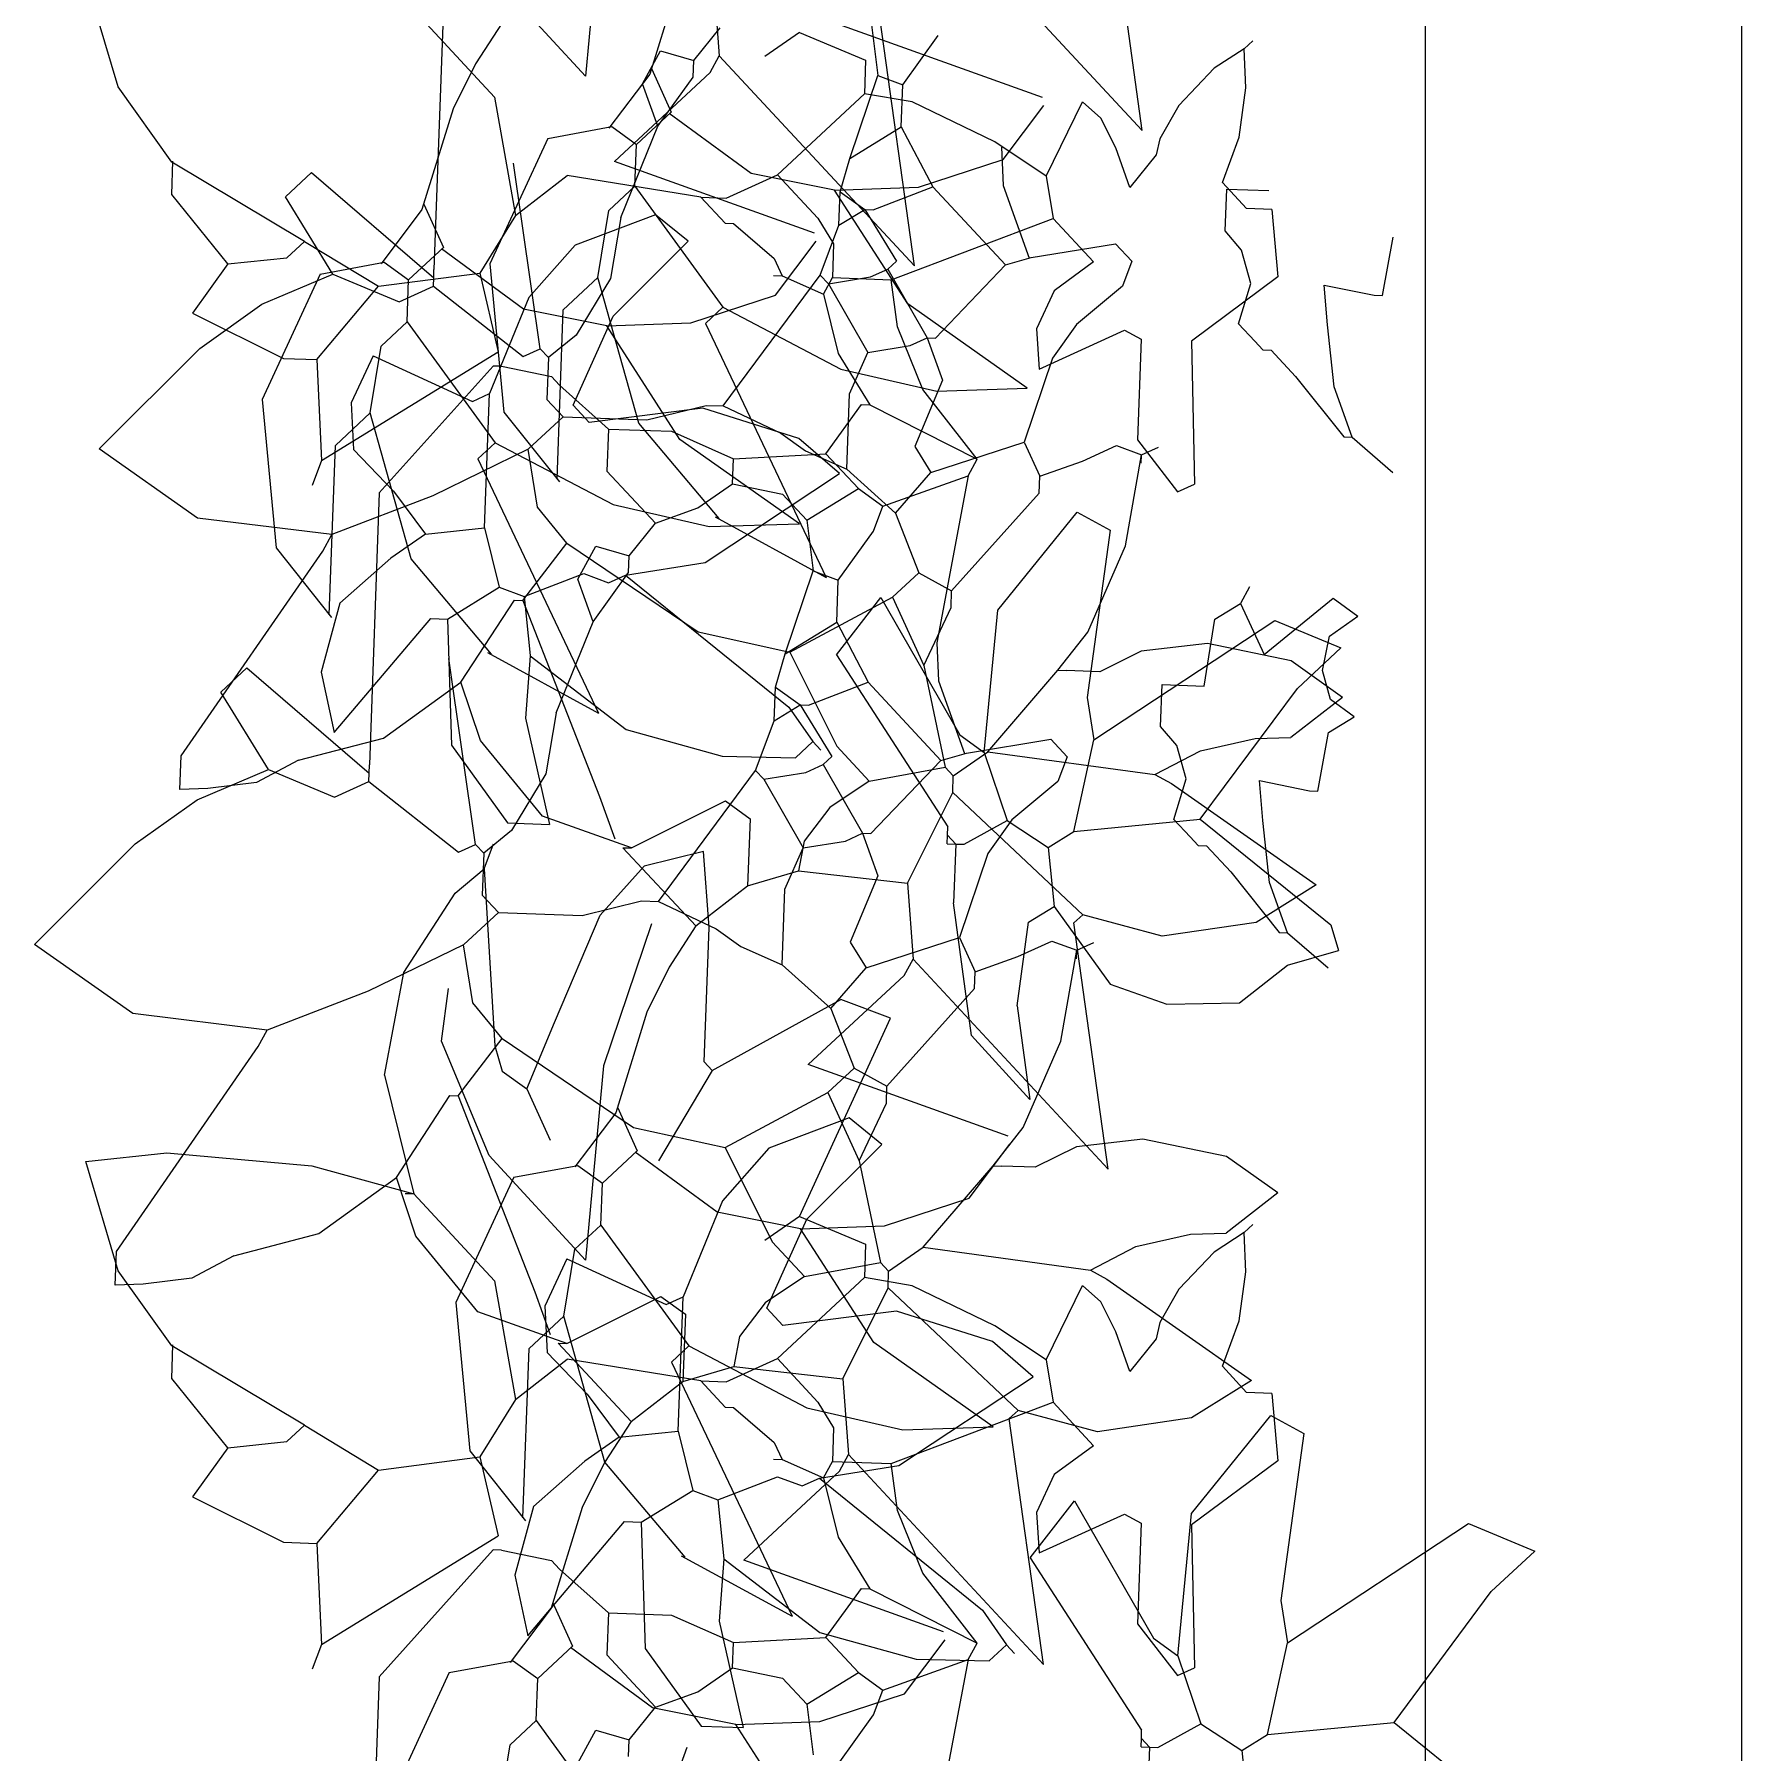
# Model space of a CAD drawing. Header units: millimetres. Extents: x 2667 to 2848, y -1 to 1765.
# Drawn here: x 2814.462 to 2815.001, y 1737.108 to 1737.651 of the extents above; entities that cross this region are included whole.
import ezdxf

# ---------------------------------------------------------------- set-up
doc = ezdxf.new("R2010")
doc.units = ezdxf.units.MM
doc.layers.add('PROIEZIONI', color=145, linetype='Continuous')
doc.layers.add('VERDE_giardino', color=74, linetype='Continuous', lineweight=9)

msp = doc.modelspace()

# ---------------------------------------------------------------- linework, layer by layer
at = {"layer": 'PROIEZIONI'}
for p, q in [((2814.90139, 1754.35715), (2814.90139, 1736.62102)), ((2815.00139, 1754.35715), (2815.00139, 1736.62102)), ((2814.90139, 1744.90356), (2814.90139, 1727.16743)), ((2815.00139, 1744.90356), (2815.00139, 1727.16743))]:
    msp.add_line(p, q, dxfattribs=at)
at = {"layer": 'VERDE_giardino'}
for p, q in [((2814.64189, 1737.69904), (2814.63626, 1737.6377)), ((2814.81208, 1737.62059), (2814.80126, 1737.69832)), ((2814.75043, 1737.68691), (2814.81208, 1737.62059)), ((2814.63626, 1737.6377), (2814.60579, 1737.67066)), ((2814.66635, 1737.67019), (2814.65651, 1737.63838)), ((2814.48862, 1737.63433), (2814.47839, 1737.66882)), ((2814.67671, 1737.66804), (2814.67849, 1737.6441)), ((2814.58196, 1737.65855), (2814.60749, 1737.63108)), ((2814.59151, 1737.66256), (2814.58838, 1737.5767)), ((2814.60987, 1737.65456), (2814.60144, 1737.64159)), ((2814.6704, 1737.64271), (2814.67874, 1737.65302)), ((2814.78052, 1737.63095), (2814.71737, 1737.65361)), ((2814.72654, 1737.65393), (2814.72861, 1737.63794)), ((2814.74014, 1737.57778), (2814.72933, 1737.65551)), ((2814.70377, 1737.65146), (2814.69288, 1737.64389)), ((2814.70377, 1737.65146), (2814.72468, 1737.64274)), ((2814.73646, 1737.63499), (2814.74764, 1737.65051)), ((2814.84423, 1737.64634), (2814.84698, 1737.64889)), ((2814.65421, 1737.63534), (2814.6599, 1737.64574)), ((2814.6599, 1737.64574), (2814.6704, 1737.64271)), ((2814.67021, 1737.63741), (2814.6704, 1737.64271)), ((2814.67565, 1737.63889), (2814.67849, 1737.6441)), ((2814.67849, 1737.6441), (2814.74014, 1737.57778)), ((2814.72468, 1737.64274), (2814.7243, 1737.63214)), ((2814.84423, 1737.64634), (2814.83481, 1737.64024)), ((2814.84479, 1737.63402), (2814.84423, 1737.64634)), ((2814.60144, 1737.64159), (2814.59442, 1737.62738)), ((2814.65651, 1737.63838), (2814.64363, 1737.6213)), ((2814.64543, 1737.6108), (2814.67565, 1737.63889)), ((2814.65705, 1737.64012), (2814.6633, 1737.62639)), ((2814.65903, 1737.62189), (2814.67021, 1737.63741)), ((2814.71969, 1737.61172), (2814.72861, 1737.63794)), ((2814.72861, 1737.63794), (2814.73646, 1737.63499)), ((2814.83481, 1737.64024), (2814.82365, 1737.62846)), ((2814.50563, 1737.61055), (2814.48862, 1737.63433)), ((2814.60749, 1737.63108), (2814.61409, 1737.59369)), ((2814.65903, 1737.62189), (2814.65421, 1737.63534)), ((2814.69682, 1737.6066), (2814.7243, 1737.63214)), ((2814.73944, 1737.62958), (2814.7243, 1737.63214)), ((2814.73598, 1737.62175), (2814.73646, 1737.63499)), ((2814.8427, 1737.6185), (2814.84479, 1737.63402)), ((2814.59442, 1737.62738), (2814.58458, 1737.59556)), ((2814.6633, 1737.62639), (2814.65231, 1737.61617)), ((2814.68856, 1737.60699), (2814.6627, 1737.62596)), ((2814.76553, 1737.61693), (2814.73944, 1737.62958)), ((2814.76818, 1737.6114), (2814.78102, 1737.62843)), ((2814.78173, 1737.60616), (2814.7932, 1737.62963)), ((2814.799, 1737.62448), (2814.7932, 1737.62963)), ((2814.82365, 1737.62846), (2814.81765, 1737.61795)), ((2814.62438, 1737.61804), (2814.64456, 1737.62177)), ((2814.64456, 1737.62177), (2814.65231, 1737.61617)), ((2814.64736, 1737.59313), (2814.65903, 1737.62189)), ((2814.71969, 1737.61172), (2814.73598, 1737.62175)), ((2814.73598, 1737.62175), (2814.74591, 1737.6028)), ((2814.80376, 1737.61505), (2814.799, 1737.62448)), ((2814.62438, 1737.61804), (2814.60605, 1737.57842)), ((2814.65183, 1737.60293), (2814.65231, 1737.61617)), ((2814.78173, 1737.60616), (2814.76553, 1737.61693)), ((2814.76759, 1737.61528), (2814.76816, 1737.60323)), ((2814.80813, 1737.60254), (2814.80376, 1737.61505)), ((2814.81765, 1737.61795), (2814.81647, 1737.61286)), ((2814.83738, 1737.60413), (2814.8427, 1737.6185)), ((2814.50553, 1737.6003), (2814.50591, 1737.6109)), ((2814.54745, 1737.5855), (2814.50563, 1737.61055)), ((2814.62196, 1737.55159), (2814.61349, 1737.61029)), ((2814.70859, 1737.58814), (2814.64543, 1737.6108)), ((2814.71666, 1737.60122), (2814.71969, 1737.61172)), ((2814.74138, 1737.60265), (2814.76818, 1737.6114)), ((2814.81647, 1737.61286), (2814.80813, 1737.60254)), ((2814.54145, 1737.59964), (2814.54969, 1737.6073)), ((2814.54969, 1737.6073), (2814.58829, 1737.57405)), ((2814.61409, 1737.59369), (2814.63047, 1737.60636)), ((2814.67268, 1737.59951), (2814.63047, 1737.60636)), ((2814.68063, 1737.59922), (2814.69682, 1737.6066)), ((2814.71486, 1737.60167), (2814.68856, 1737.60699)), ((2814.69682, 1737.6066), (2814.70959, 1737.59287)), ((2814.78173, 1737.60616), (2814.78389, 1737.59281)), ((2814.84505, 1737.59589), (2814.83738, 1737.60413)), ((2814.52331, 1737.57842), (2814.50553, 1737.6003)), ((2814.55648, 1737.57521), (2814.54145, 1737.59964)), ((2814.64359, 1737.59527), (2814.65183, 1737.60293)), ((2814.65183, 1737.60293), (2814.67963, 1737.56476)), ((2814.67268, 1737.59951), (2814.68034, 1737.59127)), ((2814.67268, 1737.59951), (2814.68063, 1737.59922)), ((2814.71486, 1737.60167), (2814.74138, 1737.60265)), ((2814.738, 1737.56583), (2814.71486, 1737.60167)), ((2814.71627, 1737.59062), (2814.71666, 1737.60122)), ((2814.71666, 1737.60122), (2814.72441, 1737.59562)), ((2814.72706, 1737.59553), (2814.74591, 1737.6028)), ((2814.74591, 1737.6028), (2814.76889, 1737.57808)), ((2814.76816, 1737.60323), (2814.77635, 1737.58026)), ((2814.83827, 1737.58882), (2814.83876, 1737.60208)), ((2814.83876, 1737.60208), (2814.85201, 1737.60159)), ((2814.58458, 1737.59556), (2814.5717, 1737.57848)), ((2814.58512, 1737.5973), (2814.59136, 1737.58358)), ((2814.61409, 1737.59369), (2814.60282, 1737.57553)), ((2814.65837, 1737.59393), (2814.63298, 1737.58433)), ((2814.64017, 1737.57416), (2814.64359, 1737.59527)), ((2814.64736, 1737.59313), (2814.64412, 1737.57384)), ((2814.66868, 1737.58559), (2814.65837, 1737.59393)), ((2814.71627, 1737.59062), (2814.72441, 1737.59562)), ((2814.72441, 1737.59562), (2814.73443, 1737.57934)), ((2814.72441, 1737.59562), (2814.72706, 1737.59553)), ((2814.853, 1737.5956), (2814.84505, 1737.59589)), ((2814.853, 1737.5956), (2814.85487, 1737.5743)), ((2814.68034, 1737.59127), (2814.683, 1737.59118)), ((2814.683, 1737.59118), (2814.69586, 1737.5801)), ((2814.70959, 1737.59287), (2814.71461, 1737.58472)), ((2814.71039, 1737.57491), (2814.71627, 1737.59062)), ((2814.73277, 1737.57344), (2814.78389, 1737.59281)), ((2814.78389, 1737.59281), (2814.79667, 1737.57907)), ((2814.8434, 1737.58281), (2814.83827, 1737.58882)), ((2814.54195, 1737.58039), (2814.54745, 1737.5855)), ((2814.54745, 1737.5855), (2814.57082, 1737.57138)), ((2814.59136, 1737.58358), (2814.58038, 1737.57336)), ((2814.61663, 1737.56417), (2814.59077, 1737.58315)), ((2814.63298, 1737.58433), (2814.61833, 1737.5678)), ((2814.64493, 1737.56196), (2814.66868, 1737.58559)), ((2814.69625, 1737.56859), (2814.70909, 1737.58562)), ((2814.71461, 1737.58472), (2814.71422, 1737.57412)), ((2814.77694, 1737.58045), (2814.80363, 1737.58478)), ((2814.80363, 1737.58478), (2814.80874, 1737.57929)), ((2814.84634, 1737.57227), (2814.8434, 1737.58281)), ((2814.88796, 1737.56844), (2814.89128, 1737.58689)), ((2814.52331, 1737.57842), (2814.51212, 1737.56291)), ((2814.52331, 1737.57842), (2814.54195, 1737.58039)), ((2814.55244, 1737.57523), (2814.57262, 1737.57895)), ((2814.57262, 1737.57895), (2814.58038, 1737.57336)), ((2814.58829, 1737.57405), (2814.58838, 1737.5767)), ((2814.60605, 1737.57842), (2814.61045, 1737.53159)), ((2814.69586, 1737.5801), (2814.69832, 1737.5747)), ((2814.72629, 1737.57433), (2814.73169, 1737.57679)), ((2814.73443, 1737.57934), (2814.73169, 1737.57679)), ((2814.73169, 1737.57679), (2814.74417, 1737.5551)), ((2814.74682, 1737.555), (2814.76889, 1737.57808)), ((2814.76889, 1737.57808), (2814.77694, 1737.58045)), ((2814.79667, 1737.57907), (2814.78424, 1737.56994)), ((2814.80874, 1737.57929), (2814.80579, 1737.57143)), ((2814.53403, 1737.56567), (2814.55648, 1737.57521)), ((2814.55244, 1737.57523), (2814.53411, 1737.5356)), ((2814.55139, 1737.54821), (2814.57082, 1737.57138)), ((2814.55648, 1737.57521), (2814.5774, 1737.56648)), ((2814.57082, 1737.57138), (2814.60282, 1737.57553)), ((2814.5774, 1737.56648), (2814.58819, 1737.5714)), ((2814.5799, 1737.56011), (2814.58038, 1737.57336)), ((2814.58819, 1737.5714), (2814.58829, 1737.57405)), ((2814.58819, 1737.5714), (2814.61657, 1737.54914)), ((2814.60282, 1737.57553), (2814.60864, 1737.55063)), ((2814.62918, 1737.56395), (2814.64017, 1737.57416)), ((2814.64412, 1737.57384), (2814.63326, 1737.55596)), ((2814.6531, 1737.52809), (2814.64017, 1737.57416)), ((2814.67969, 1737.53356), (2814.71039, 1737.57491)), ((2814.69566, 1737.57479), (2814.69832, 1737.5747)), ((2814.69832, 1737.5747), (2814.71137, 1737.56892)), ((2814.71039, 1737.57491), (2814.71295, 1737.57216)), ((2814.71137, 1737.56892), (2814.71422, 1737.57412)), ((2814.71295, 1737.57216), (2814.72629, 1737.57433)), ((2814.71295, 1737.57216), (2814.72542, 1737.55048)), ((2814.71422, 1737.57412), (2814.73277, 1737.57344)), ((2814.73481, 1737.55858), (2814.73277, 1737.57344)), ((2814.80579, 1737.57143), (2814.79126, 1737.55932)), ((2814.85487, 1737.5743), (2814.8276, 1737.55406)), ((2814.84251, 1737.55948), (2814.84634, 1737.57227)), ((2814.8695, 1737.57176), (2814.8853, 1737.56854)), ((2814.87056, 1737.55915), (2814.8695, 1737.57176)), ((2814.61833, 1737.5678), (2814.60588, 1737.53745)), ((2814.66945, 1737.55984), (2814.69625, 1737.56859)), ((2814.71137, 1737.56892), (2814.716, 1737.55017)), ((2814.77573, 1737.53918), (2814.738, 1737.56583)), ((2814.78424, 1737.56994), (2814.7787, 1737.55795)), ((2814.8853, 1737.56854), (2814.88796, 1737.56844)), ((2814.51212, 1737.56291), (2814.5408, 1737.54859)), ((2814.51437, 1737.55176), (2814.53403, 1737.56567)), ((2814.64293, 1737.55886), (2814.61663, 1737.56417)), ((2814.62723, 1737.51043), (2814.62918, 1737.56395)), ((2814.63229, 1737.53384), (2814.64493, 1737.56196)), ((2814.67963, 1737.56476), (2814.67414, 1737.55965)), ((2814.67963, 1737.56476), (2814.71688, 1737.54521)), ((2814.57166, 1737.55245), (2814.5799, 1737.56011)), ((2814.5799, 1737.56011), (2814.6077, 1737.52195)), ((2814.63326, 1737.55596), (2814.62452, 1737.54885)), ((2814.64293, 1737.55886), (2814.66945, 1737.55984)), ((2814.66607, 1737.52302), (2814.64293, 1737.55886)), ((2814.67414, 1737.55965), (2814.71224, 1737.47936)), ((2814.74277, 1737.53879), (2814.73481, 1737.55858)), ((2814.73877, 1737.55264), (2814.74417, 1737.5551)), ((2814.74417, 1737.5551), (2814.74898, 1737.54166)), ((2814.74417, 1737.5551), (2814.74682, 1737.555)), ((2814.7787, 1737.55795), (2814.77951, 1737.5452)), ((2814.77951, 1737.5452), (2814.80649, 1737.55749)), ((2814.79126, 1737.55932), (2814.78375, 1737.54871)), ((2814.80649, 1737.55749), (2814.8117, 1737.55464)), ((2814.84762, 1737.55399), (2814.84251, 1737.55948)), ((2814.8727, 1737.53958), (2814.87056, 1737.55915)), ((2814.48258, 1737.52002), (2814.51437, 1737.55176)), ((2814.55289, 1737.51631), (2814.60864, 1737.55063)), ((2814.56824, 1737.53135), (2814.57166, 1737.55245)), ((2814.61657, 1737.54914), (2814.62196, 1737.55159)), ((2814.62196, 1737.55159), (2814.62452, 1737.54885)), ((2814.716, 1737.55017), (2814.72602, 1737.53388)), ((2814.71964, 1737.53742), (2814.72542, 1737.55048)), ((2814.72542, 1737.55048), (2814.73877, 1737.55264)), ((2814.8117, 1737.55464), (2814.81054, 1737.52284)), ((2814.8276, 1737.55406), (2814.8286, 1737.50892)), ((2814.84762, 1737.55399), (2814.85017, 1737.55124)), ((2814.85017, 1737.55124), (2814.85282, 1737.55114)), ((2814.85282, 1737.55114), (2814.86048, 1737.5429)), ((2814.5408, 1737.54859), (2814.55139, 1737.54821)), ((2814.55139, 1737.54821), (2814.55289, 1737.51631)), ((2814.56917, 1737.54941), (2814.56223, 1737.53451)), ((2814.56917, 1737.54941), (2814.60049, 1737.535)), ((2814.60705, 1737.54618), (2814.57109, 1737.50609)), ((2814.6097, 1737.54608), (2814.60705, 1737.54618)), ((2814.6097, 1737.54608), (2814.62551, 1737.54285)), ((2814.62452, 1737.54885), (2814.62404, 1737.53559)), ((2814.71688, 1737.54521), (2814.74718, 1737.53827)), ((2814.78375, 1737.54871), (2814.77481, 1737.52214)), ((2814.62551, 1737.54285), (2814.62806, 1737.54011)), ((2814.62806, 1737.54011), (2814.64348, 1737.52628)), ((2814.74898, 1737.54166), (2814.74026, 1737.52074)), ((2814.7599, 1737.51672), (2814.74277, 1737.53879)), ((2814.74718, 1737.53827), (2814.77573, 1737.53918)), ((2814.86048, 1737.5429), (2814.87571, 1737.52377)), ((2814.87836, 1737.52367), (2814.8727, 1737.53958)), ((2814.53411, 1737.5356), (2814.53852, 1737.48877)), ((2814.56223, 1737.53451), (2814.56297, 1737.51986)), ((2814.60049, 1737.535), (2814.60588, 1737.53745)), ((2814.60434, 1737.49505), (2814.60588, 1737.53745)), ((2814.62404, 1737.53559), (2814.62914, 1737.5301)), ((2814.63229, 1737.53384), (2814.6374, 1737.52834)), ((2814.65565, 1737.52914), (2814.67439, 1737.53376)), ((2814.67439, 1737.53376), (2814.67969, 1737.53356)), ((2814.67969, 1737.53356), (2814.69795, 1737.52494)), ((2814.71219, 1737.51846), (2814.72337, 1737.53398)), ((2814.71877, 1737.51357), (2814.71964, 1737.53742)), ((2814.72337, 1737.53398), (2814.72602, 1737.53388)), ((2814.72602, 1737.53388), (2814.7599, 1737.51672)), ((2814.55724, 1737.52113), (2814.56824, 1737.53135)), ((2814.58117, 1737.48528), (2814.56824, 1737.53135)), ((2814.61045, 1737.53159), (2814.62798, 1737.50956)), ((2814.61816, 1737.51988), (2814.62914, 1737.5301)), ((2814.62914, 1737.5301), (2814.65565, 1737.52914)), ((2814.67324, 1737.5329), (2814.6374, 1737.52834)), ((2814.67849, 1737.498), (2814.6531, 1737.52809)), ((2814.70356, 1737.52328), (2814.67324, 1737.5329)), ((2814.64348, 1737.52628), (2814.643, 1737.51302)), ((2814.64348, 1737.52628), (2814.66339, 1737.5256)), ((2814.66339, 1737.5256), (2814.68294, 1737.51688)), ((2814.7038, 1737.49636), (2814.66607, 1737.52302)), ((2814.69795, 1737.52494), (2814.70571, 1737.51935)), ((2814.71642, 1737.5122), (2814.70356, 1737.52328)), ((2814.81054, 1737.52284), (2814.82321, 1737.50646)), ((2814.87571, 1737.52377), (2814.87836, 1737.52367)), ((2814.87836, 1737.52367), (2814.89122, 1737.51259)), ((2814.5137, 1737.49817), (2814.48258, 1737.52002)), ((2814.55529, 1737.46762), (2814.55724, 1737.52113)), ((2814.56297, 1737.51986), (2814.57558, 1737.50671)), ((2814.61816, 1737.51988), (2814.588, 1737.50521)), ((2814.6077, 1737.52195), (2814.6022, 1737.51684)), ((2814.6077, 1737.52195), (2814.64494, 1737.5024)), ((2814.62106, 1737.50157), (2814.61816, 1737.51988)), ((2814.68294, 1737.51688), (2814.71219, 1737.51846)), ((2814.70571, 1737.51935), (2814.71877, 1737.51357)), ((2814.71219, 1737.51846), (2814.72241, 1737.50748)), ((2814.74026, 1737.52074), (2814.74527, 1737.5126)), ((2814.74527, 1737.5126), (2814.77481, 1737.52214)), ((2814.77481, 1737.52214), (2814.77972, 1737.51135)), ((2814.79317, 1737.51617), (2814.80396, 1737.52107)), ((2814.80396, 1737.52107), (2814.81181, 1737.51814)), ((2814.80676, 1737.48939), (2814.81181, 1737.51814)), ((2814.81172, 1737.51549), (2814.81181, 1737.51814)), ((2814.81181, 1737.51814), (2814.81721, 1737.52059)), ((2814.55289, 1737.51631), (2814.54995, 1737.50845)), ((2814.6022, 1737.51684), (2814.64031, 1737.43655)), ((2814.643, 1737.51302), (2814.65832, 1737.49654)), ((2814.67401, 1737.48413), (2814.71642, 1737.51219)), ((2814.68265, 1737.50893), (2814.68294, 1737.51688)), ((2814.71877, 1737.51357), (2814.73419, 1737.49973)), ((2814.73419, 1737.49973), (2814.74527, 1737.5126)), ((2814.75705, 1737.51153), (2814.7599, 1737.51672)), ((2814.77972, 1737.51135), (2814.79317, 1737.51617)), ((2814.57558, 1737.50671), (2814.58569, 1737.49308)), ((2814.67176, 1737.50136), (2814.68265, 1737.50893)), ((2814.68265, 1737.50893), (2814.69846, 1737.5057)), ((2814.70612, 1737.49746), (2814.72241, 1737.50748)), ((2814.72241, 1737.50748), (2814.73016, 1737.50189)), ((2814.73016, 1737.50189), (2814.75705, 1737.51153)), ((2814.75705, 1737.51153), (2814.74717, 1737.45881)), ((2814.77953, 1737.50604), (2814.77972, 1737.51135)), ((2814.82321, 1737.50646), (2814.8286, 1737.50892)), ((2814.588, 1737.50521), (2814.55614, 1737.49296)), ((2814.57109, 1737.50609), (2814.56796, 1737.42022)), ((2814.63035, 1737.49025), (2814.62106, 1737.50157)), ((2814.64494, 1737.5024), (2814.67525, 1737.49546)), ((2814.65832, 1737.49654), (2814.67176, 1737.50136)), ((2814.69846, 1737.5057), (2814.70612, 1737.49746)), ((2814.72723, 1737.49403), (2814.73016, 1737.50189)), ((2814.75187, 1737.47521), (2814.77953, 1737.50604)), ((2814.55614, 1737.49296), (2814.5137, 1737.49817)), ((2814.64998, 1737.48623), (2814.65832, 1737.49654)), ((2814.67525, 1737.49546), (2814.7038, 1737.49636)), ((2814.67722, 1737.49851), (2814.71224, 1737.47936)), ((2814.70612, 1737.49746), (2814.70819, 1737.48146)), ((2814.73419, 1737.49973), (2814.74146, 1737.48089)), ((2814.76647, 1737.46905), (2814.79148, 1737.49999)), ((2814.79148, 1737.49999), (2814.80189, 1737.4943)), ((2814.5533, 1737.48775), (2814.55614, 1737.49296)), ((2814.58569, 1737.49308), (2814.5748, 1737.48551)), ((2814.58569, 1737.49308), (2814.60434, 1737.49505)), ((2814.60434, 1737.49505), (2814.60897, 1737.47631)), ((2814.61642, 1737.47218), (2814.63035, 1737.49025)), ((2814.63035, 1737.49025), (2814.67178, 1737.4622)), ((2814.71604, 1737.47852), (2814.72723, 1737.49403)), ((2814.80189, 1737.4943), (2814.79466, 1737.44149)), ((2814.50849, 1737.42305), (2814.5533, 1737.48775)), ((2814.53852, 1737.48877), (2814.55605, 1737.46675)), ((2814.5748, 1737.48551), (2814.55865, 1737.47127)), ((2814.60656, 1737.45518), (2814.58117, 1737.48528)), ((2814.63379, 1737.47886), (2814.63948, 1737.48927)), ((2814.63948, 1737.48927), (2814.64998, 1737.48623)), ((2814.64979, 1737.48093), (2814.64998, 1737.48623)), ((2814.79484, 1737.46217), (2814.80676, 1737.48939)), ((2814.61682, 1737.47336), (2814.63566, 1737.48064)), ((2814.63566, 1737.48064), (2814.64351, 1737.4777)), ((2814.63861, 1737.46542), (2814.64979, 1737.48093)), ((2814.64351, 1737.4777), (2814.64891, 1737.48015)), ((2814.64891, 1737.48016), (2814.67401, 1737.48413)), ((2814.64891, 1737.48015), (2814.70047, 1737.43847)), ((2814.69927, 1737.45524), (2814.70819, 1737.48146)), ((2814.70819, 1737.48146), (2814.71604, 1737.47852)), ((2814.73322, 1737.47323), (2814.74146, 1737.48089)), ((2814.74146, 1737.48089), (2814.75187, 1737.47521)), ((2814.59268, 1737.46628), (2814.60897, 1737.47631)), ((2814.60897, 1737.47631), (2814.61682, 1737.47336)), ((2814.63861, 1737.46542), (2814.63379, 1737.47886)), ((2814.71556, 1737.46527), (2814.71604, 1737.47852)), ((2814.75168, 1737.46991), (2814.75187, 1737.47521)), ((2814.846, 1737.47644), (2814.84315, 1737.47123)), ((2814.55865, 1737.47127), (2814.55275, 1737.44955)), ((2814.5969, 1737.44636), (2814.61377, 1737.47228)), ((2814.61377, 1737.47228), (2814.61642, 1737.47218)), ((2814.61642, 1737.47218), (2814.6407, 1737.41026)), ((2814.61682, 1737.47336), (2814.61879, 1737.45472)), ((2814.70075, 1737.45584), (2814.73322, 1737.47323)), ((2814.71554, 1737.45498), (2814.72946, 1737.47306)), ((2814.72946, 1737.47306), (2814.75443, 1737.42968)), ((2814.73322, 1737.47323), (2814.74305, 1737.45164)), ((2814.74305, 1737.45164), (2814.75168, 1737.46991)), ((2814.76218, 1737.4241), (2814.76647, 1737.46905)), ((2814.83501, 1737.46622), (2814.84315, 1737.47123)), ((2814.84315, 1737.47123), (2814.85053, 1737.45504)), ((2814.85053, 1737.45504), (2814.87241, 1737.47282)), ((2814.87241, 1737.47282), (2814.88016, 1737.46723)), ((2814.55688, 1737.43044), (2814.58737, 1737.46647)), ((2814.58737, 1737.46647), (2814.59268, 1737.46628)), ((2814.59268, 1737.46628), (2814.59388, 1737.42643)), ((2814.62694, 1737.43665), (2814.63861, 1737.46542)), ((2814.69927, 1737.45524), (2814.71556, 1737.46527)), ((2814.71556, 1737.46527), (2814.72549, 1737.44633)), ((2814.79683, 1737.42814), (2814.85393, 1737.46586)), ((2814.83159, 1737.44512), (2814.83501, 1737.46622)), ((2814.85393, 1737.46586), (2814.87484, 1737.45714)), ((2814.87126, 1737.46084), (2814.88016, 1737.46723)), ((2814.67178, 1737.4622), (2814.70075, 1737.45584)), ((2814.74717, 1737.45881), (2814.74774, 1737.44675)), ((2814.78545, 1737.4501), (2814.79484, 1737.46217)), ((2814.8327, 1737.45853), (2814.81172, 1737.45612)), ((2814.8591, 1737.45303), (2814.8327, 1737.45853)), ((2814.86897, 1737.45004), (2814.87126, 1737.46084)), ((2814.60154, 1737.39512), (2814.59307, 1737.45381)), ((2814.60529, 1737.45569), (2814.64031, 1737.43655)), ((2814.61879, 1737.45471), (2814.61733, 1737.43501)), ((2814.61879, 1737.45471), (2814.64911, 1737.43142)), ((2814.69624, 1737.44474), (2814.69927, 1737.45524)), ((2814.70075, 1737.45584), (2814.71558, 1737.42611)), ((2814.71554, 1737.45498), (2814.75071, 1737.40063)), ((2814.81172, 1737.45612), (2814.7987, 1737.44962)), ((2814.87537, 1737.44152), (2814.8591, 1737.45303)), ((2814.86111, 1737.44438), (2814.87484, 1737.45714)), ((2814.52103, 1737.44317), (2814.52927, 1737.45083)), ((2814.52927, 1737.45083), (2814.56787, 1737.41757)), ((2814.55275, 1737.44955), (2814.55688, 1737.43044)), ((2814.74305, 1737.45164), (2814.74984, 1737.41955)), ((2814.74774, 1737.44675), (2814.75593, 1737.42379)), ((2814.76329, 1737.42437), (2814.78545, 1737.4501)), ((2814.78545, 1737.4501), (2814.78811, 1737.45)), ((2814.7987, 1737.44962), (2814.78811, 1737.45)), ((2814.87148, 1737.44088), (2814.86897, 1737.45004)), ((2814.53606, 1737.41873), (2814.52103, 1737.44317)), ((2814.57238, 1737.42868), (2814.5969, 1737.44636)), ((2814.60306, 1737.42789), (2814.5969, 1737.44636)), ((2814.69585, 1737.43414), (2814.69624, 1737.44474)), ((2814.69624, 1737.44474), (2814.70399, 1737.43915)), ((2814.70664, 1737.43905), (2814.72549, 1737.44633)), ((2814.72549, 1737.44633), (2814.74847, 1737.42161)), ((2814.79466, 1737.44149), (2814.79683, 1737.42814)), ((2814.81785, 1737.43235), (2814.81834, 1737.4456)), ((2814.81834, 1737.4456), (2814.83159, 1737.44512)), ((2814.83041, 1737.40303), (2814.86111, 1737.44438)), ((2814.87537, 1737.44152), (2814.85899, 1737.42885)), ((2814.62694, 1737.43665), (2814.6237, 1737.41737)), ((2814.69585, 1737.43414), (2814.70399, 1737.43915)), ((2814.70047, 1737.43847), (2814.70803, 1737.42758)), ((2814.70399, 1737.43915), (2814.71401, 1737.42286)), ((2814.70399, 1737.43915), (2814.70664, 1737.43905)), ((2814.879, 1737.43543), (2814.87148, 1737.44088)), ((2814.61733, 1737.43501), (2814.62481, 1737.40142)), ((2814.64911, 1737.43142), (2814.67944, 1737.423)), ((2814.68997, 1737.41844), (2814.69585, 1737.43414)), ((2814.82298, 1737.42633), (2814.81785, 1737.43235)), ((2814.86754, 1737.41197), (2814.87086, 1737.43042)), ((2814.87086, 1737.43042), (2814.879, 1737.43543)), ((2814.54558, 1737.42169), (2814.57238, 1737.42868)), ((2814.59388, 1737.42643), (2814.61156, 1737.4019)), ((2814.62261, 1737.40402), (2814.60306, 1737.42789)), ((2814.70254, 1737.42247), (2814.70803, 1737.42758)), ((2814.70803, 1737.42758), (2814.71059, 1737.42484)), ((2814.71558, 1737.42611), (2814.7258, 1737.41512)), ((2814.75443, 1737.42968), (2814.76218, 1737.4241)), ((2814.75652, 1737.42397), (2814.78321, 1737.4283)), ((2814.78321, 1737.4283), (2814.78832, 1737.42281)), ((2814.79046, 1737.39919), (2814.79683, 1737.42814)), ((2814.82593, 1737.4158), (2814.82298, 1737.42633)), ((2814.83052, 1737.42461), (2814.84776, 1737.42851)), ((2814.84776, 1737.42851), (2814.85899, 1737.42885)), ((2814.5081, 1737.41244), (2814.50849, 1737.42305)), ((2814.54558, 1737.42169), (2814.53236, 1737.41462)), ((2814.56787, 1737.41757), (2814.56796, 1737.42022)), ((2814.67944, 1737.423), (2814.70254, 1737.42247)), ((2814.70587, 1737.41786), (2814.71127, 1737.42031)), ((2814.71401, 1737.42286), (2814.71127, 1737.42031)), ((2814.71127, 1737.42031), (2814.72375, 1737.39862)), ((2814.7258, 1737.41512), (2814.74984, 1737.41955)), ((2814.7264, 1737.39853), (2814.74847, 1737.42161)), ((2814.74847, 1737.42161), (2814.75652, 1737.42397)), ((2814.74984, 1737.41955), (2814.75239, 1737.41681)), ((2814.75239, 1737.41681), (2814.76329, 1737.42437)), ((2814.76218, 1737.4241), (2814.76936, 1737.40261)), ((2814.76329, 1737.42437), (2814.81609, 1737.41714)), ((2814.78832, 1737.42281), (2814.78538, 1737.41496)), ((2814.81609, 1737.41714), (2814.83052, 1737.42461)), ((2814.51361, 1737.40919), (2814.53606, 1737.41873)), ((2814.53236, 1737.41462), (2814.51697, 1737.41274)), ((2814.53606, 1737.41873), (2814.55698, 1737.41001)), ((2814.55698, 1737.41001), (2814.56777, 1737.41493)), ((2814.56777, 1737.41493), (2814.56787, 1737.41757)), ((2814.56777, 1737.41493), (2814.59615, 1737.39266)), ((2814.6237, 1737.41737), (2814.61284, 1737.39948)), ((2814.65927, 1737.37709), (2814.68997, 1737.41844)), ((2814.68997, 1737.41844), (2814.69253, 1737.41568)), ((2814.69253, 1737.41568), (2814.70587, 1737.41786)), ((2814.69253, 1737.41568), (2814.705, 1737.394)), ((2814.7258, 1737.41512), (2814.71336, 1737.40681)), ((2814.7522, 1737.4115), (2814.75239, 1737.41681)), ((2814.78538, 1737.41496), (2814.77084, 1737.40284)), ((2814.81609, 1737.41714), (2814.8213, 1737.4143)), ((2814.8213, 1737.4143), (2814.86699, 1737.38232)), ((2814.82209, 1737.403), (2814.82593, 1737.4158)), ((2814.84908, 1737.41529), (2814.86488, 1737.41206)), ((2814.85014, 1737.40268), (2814.84908, 1737.41529)), ((2814.49396, 1737.39529), (2814.51361, 1737.40919)), ((2814.51697, 1737.41274), (2814.5081, 1737.41244)), ((2814.6407, 1737.41026), (2814.64552, 1737.39682)), ((2814.65072, 1737.39398), (2814.68045, 1737.40882)), ((2814.68045, 1737.40882), (2814.68821, 1737.40322)), ((2814.73789, 1737.38284), (2814.7522, 1737.4115)), ((2814.7522, 1737.4115), (2814.79326, 1737.37286)), ((2814.86488, 1737.41206), (2814.86754, 1737.41197)), ((2814.65072, 1737.39398), (2814.62261, 1737.40402)), ((2814.68821, 1737.40322), (2814.68744, 1737.38202)), ((2814.71336, 1737.40681), (2814.70531, 1737.39613)), ((2814.61284, 1737.39948), (2814.6041, 1737.39237)), ((2814.61156, 1737.4019), (2814.62481, 1737.40142)), ((2814.71835, 1737.39617), (2814.72375, 1737.39862)), ((2814.72375, 1737.39862), (2814.72856, 1737.38518)), ((2814.72375, 1737.39862), (2814.7264, 1737.39853)), ((2814.75051, 1737.39533), (2814.75061, 1737.39798)), ((2814.75061, 1737.39798), (2814.75071, 1737.40063)), ((2814.75061, 1737.39798), (2814.75317, 1737.39523)), ((2814.75582, 1737.39514), (2814.76936, 1737.40261)), ((2814.77084, 1737.40284), (2814.76333, 1737.39224)), ((2814.76936, 1737.40261), (2814.78232, 1737.39417)), ((2814.78232, 1737.39417), (2814.79046, 1737.39919)), ((2814.79046, 1737.39919), (2814.83041, 1737.40303)), ((2814.8272, 1737.39751), (2814.82209, 1737.403)), ((2814.83041, 1737.40303), (2814.87166, 1737.36968)), ((2814.85228, 1737.3831), (2814.85014, 1737.40268)), ((2814.46216, 1737.36354), (2814.49396, 1737.39529)), ((2814.59615, 1737.39266), (2814.60154, 1737.39512)), ((2814.60154, 1737.39512), (2814.6041, 1737.39237)), ((2814.6041, 1737.39237), (2814.60362, 1737.37912)), ((2814.60427, 1737.38739), (2814.60721, 1737.39524)), ((2814.64807, 1737.39407), (2814.67105, 1737.36935)), ((2814.64807, 1737.39407), (2814.65072, 1737.39398)), ((2814.67347, 1737.39283), (2814.65472, 1737.38821)), ((2814.67525, 1737.36888), (2814.67347, 1737.39283)), ((2814.69922, 1737.38094), (2814.705, 1737.394)), ((2814.70531, 1737.39613), (2814.70353, 1737.38674)), ((2814.705, 1737.394), (2814.71835, 1737.39617)), ((2814.75051, 1737.39533), (2814.75317, 1737.39523)), ((2814.75317, 1737.39523), (2814.75249, 1737.37669)), ((2814.75317, 1737.39523), (2814.75582, 1737.39514)), ((2814.76333, 1737.39224), (2814.75439, 1737.36566)), ((2814.78232, 1737.39417), (2814.7843, 1737.37553)), ((2814.8272, 1737.39751), (2814.82976, 1737.39476)), ((2814.82976, 1737.39476), (2814.8324, 1737.39466)), ((2814.8324, 1737.39466), (2814.84006, 1737.38642)), ((2814.5951, 1737.37968), (2814.60427, 1737.38739)), ((2814.60427, 1737.38739), (2814.60755, 1737.33154)), ((2814.6409, 1737.37279), (2814.65472, 1737.38821)), ((2814.67105, 1737.36935), (2814.68744, 1737.38202)), ((2814.68744, 1737.38202), (2814.70353, 1737.38674)), ((2814.70353, 1737.38674), (2814.73789, 1737.38284)), ((2814.72856, 1737.38518), (2814.71984, 1737.36427)), ((2814.73789, 1737.38284), (2814.73967, 1737.35889)), ((2814.84006, 1737.38642), (2814.85529, 1737.3673)), ((2814.86699, 1737.38232), (2814.84802, 1737.37048)), ((2814.85794, 1737.3672), (2814.85228, 1737.3831)), ((2814.57887, 1737.35468), (2814.5951, 1737.37968)), ((2814.60362, 1737.37912), (2814.60872, 1737.37363)), ((2814.63523, 1737.37266), (2814.65397, 1737.37728)), ((2814.65397, 1737.37728), (2814.65927, 1737.37709)), ((2814.65927, 1737.37709), (2814.67753, 1737.36846)), ((2814.69835, 1737.35709), (2814.69922, 1737.38094)), ((2814.75815, 1737.33475), (2814.75249, 1737.37669)), ((2814.59774, 1737.36341), (2814.60872, 1737.37363)), ((2814.60872, 1737.37363), (2814.63523, 1737.37266)), ((2814.62639, 1737.33882), (2814.6409, 1737.37279)), ((2814.77253, 1737.34411), (2814.77615, 1737.37051)), ((2814.77615, 1737.37051), (2814.7843, 1737.37553)), ((2814.7843, 1737.37553), (2814.80198, 1737.351)), ((2814.7905, 1737.3703), (2814.79326, 1737.37286)), ((2814.81841, 1737.36611), (2814.79326, 1737.37286)), ((2814.84802, 1737.37048), (2814.81841, 1737.36611)), ((2814.6571, 1737.36999), (2814.64189, 1737.3252)), ((2814.67105, 1737.36935), (2814.66262, 1737.35639)), ((2814.6737, 1737.32648), (2814.67525, 1737.36888)), ((2814.67753, 1737.36846), (2814.68529, 1737.36288)), ((2814.72485, 1737.35613), (2814.75439, 1737.36566)), ((2814.75439, 1737.36566), (2814.7593, 1737.35487)), ((2814.80132, 1737.29258), (2814.7905, 1737.3703)), ((2814.85529, 1737.3673), (2814.85794, 1737.3672)), ((2814.85794, 1737.3672), (2814.8708, 1737.35612)), ((2814.87166, 1737.36968), (2814.87402, 1737.36164)), ((2814.49328, 1737.34169), (2814.46216, 1737.36354)), ((2814.59774, 1737.36341), (2814.56758, 1737.34873)), ((2814.60064, 1737.34509), (2814.59774, 1737.36341)), ((2814.68529, 1737.36288), (2814.69835, 1737.35709)), ((2814.71984, 1737.36427), (2814.72485, 1737.35613)), ((2814.7593, 1737.35487), (2814.77275, 1737.35969)), ((2814.77275, 1737.35969), (2814.78354, 1737.3646)), ((2814.78354, 1737.3646), (2814.79139, 1737.36166)), ((2814.78634, 1737.33292), (2814.79139, 1737.36166)), ((2814.7913, 1737.35902), (2814.79139, 1737.36166)), ((2814.79139, 1737.36166), (2814.79679, 1737.36412)), ((2814.85792, 1737.35692), (2814.87402, 1737.36164)), ((2814.5727, 1737.3222), (2814.57887, 1737.35468)), ((2814.66262, 1737.35639), (2814.6556, 1737.34217)), ((2814.69835, 1737.35709), (2814.71377, 1737.34326)), ((2814.71377, 1737.34326), (2814.72485, 1737.35613)), ((2814.73683, 1737.35368), (2814.73967, 1737.35889)), ((2814.73967, 1737.35889), (2814.80132, 1737.29258)), ((2814.75911, 1737.34957), (2814.7593, 1737.35487)), ((2814.84278, 1737.34507), (2814.85792, 1737.35692)), ((2814.59071, 1737.333), (2814.59301, 1737.34965)), ((2814.70661, 1737.32559), (2814.73683, 1737.35368)), ((2814.73145, 1737.31873), (2814.75911, 1737.34957)), ((2814.80198, 1737.351), (2814.81979, 1737.34469)), ((2814.56758, 1737.34873), (2814.53572, 1737.33648)), ((2814.60993, 1737.33378), (2814.60064, 1737.34509)), ((2814.67625, 1737.32374), (2814.71688, 1737.34614)), ((2814.73259, 1737.34026), (2814.71688, 1737.34614)), ((2814.77253, 1737.34411), (2814.77656, 1737.31458)), ((2814.81979, 1737.34469), (2814.84278, 1737.34507)), ((2814.53572, 1737.33648), (2814.49328, 1737.34169)), ((2814.61766, 1737.31791), (2814.62639, 1737.33882)), ((2814.6556, 1737.34217), (2814.64576, 1737.31036)), ((2814.70377, 1737.27762), (2814.73259, 1737.34026)), ((2814.71377, 1737.34326), (2814.72105, 1737.32442)), ((2814.53288, 1737.33128), (2814.53572, 1737.33648)), ((2814.60579, 1737.29682), (2814.59071, 1737.333)), ((2814.596, 1737.31571), (2814.60993, 1737.33378)), ((2814.60993, 1737.33378), (2814.65136, 1737.30573)), ((2814.77656, 1737.31458), (2814.75815, 1737.33475)), ((2814.77442, 1737.3057), (2814.78634, 1737.33292)), ((2814.48807, 1737.26657), (2814.53288, 1737.33128)), ((2814.60755, 1737.33154), (2814.60991, 1737.32349)), ((2814.5727, 1737.3222), (2814.58196, 1737.28471)), ((2814.60991, 1737.32349), (2814.61766, 1737.31791)), ((2814.64189, 1737.3252), (2814.63626, 1737.26386)), ((2814.67625, 1737.32374), (2814.65929, 1737.29516)), ((2814.67625, 1737.32374), (2814.6737, 1737.32648)), ((2814.76977, 1737.30293), (2814.70661, 1737.32559)), ((2814.71281, 1737.31676), (2814.72105, 1737.32442)), ((2814.72105, 1737.32442), (2814.73145, 1737.31873)), ((2814.61766, 1737.31791), (2814.62503, 1737.30172)), ((2814.68033, 1737.29937), (2814.71281, 1737.31676)), ((2814.71281, 1737.31676), (2814.72263, 1737.29517)), ((2814.73126, 1737.31344), (2814.73145, 1737.31873)), ((2814.57649, 1737.28988), (2814.59335, 1737.3158)), ((2814.59335, 1737.3158), (2814.596, 1737.31571)), ((2814.596, 1737.31571), (2814.62028, 1737.25379)), ((2814.6463, 1737.3121), (2814.65254, 1737.29838)), ((2814.72263, 1737.29517), (2814.73126, 1737.31344)), ((2814.64576, 1737.31036), (2814.63288, 1737.29328)), ((2814.65136, 1737.30573), (2814.68033, 1737.29937)), ((2814.71955, 1737.30872), (2814.69416, 1737.29913)), ((2814.72985, 1737.30038), (2814.71955, 1737.30872)), ((2814.76503, 1737.29362), (2814.77442, 1737.3057)), ((2814.70611, 1737.27676), (2814.72985, 1737.30038)), ((2814.75743, 1737.28338), (2814.77027, 1737.30041)), ((2814.81228, 1737.30205), (2814.7913, 1737.29965)), ((2814.83868, 1737.29656), (2814.81228, 1737.30205)), ((2814.47839, 1737.29498), (2814.50402, 1737.2977)), ((2814.48862, 1737.26048), (2814.47839, 1737.29498)), ((2814.50402, 1737.2977), (2814.54983, 1737.29359)), ((2814.63626, 1737.26386), (2814.60579, 1737.29682)), ((2814.65254, 1737.29838), (2814.64156, 1737.28816)), ((2814.67781, 1737.27897), (2814.65194, 1737.29795)), ((2814.69416, 1737.29913), (2814.67951, 1737.2826)), ((2814.68033, 1737.29937), (2814.69517, 1737.26963)), ((2814.72263, 1737.29517), (2814.72942, 1737.26308)), ((2814.7913, 1737.29965), (2814.77829, 1737.29314)), ((2814.85495, 1737.28504), (2814.83868, 1737.29656)), ((2814.54983, 1737.29359), (2814.58196, 1737.28471)), ((2814.55196, 1737.2722), (2814.57649, 1737.28988)), ((2814.58264, 1737.27141), (2814.57649, 1737.28988)), ((2814.61362, 1737.29003), (2814.59529, 1737.2504)), ((2814.61362, 1737.29003), (2814.6338, 1737.29375)), ((2814.6338, 1737.29375), (2814.64156, 1737.28816)), ((2814.74287, 1737.2679), (2814.76503, 1737.29362)), ((2814.76503, 1737.29362), (2814.76769, 1737.29353)), ((2814.77829, 1737.29314), (2814.76769, 1737.29353)), ((2814.58196, 1737.28471), (2814.5793, 1737.2848)), ((2814.58196, 1737.28471), (2814.60749, 1737.25724)), ((2814.64108, 1737.27491), (2814.64156, 1737.28816)), ((2814.85495, 1737.28504), (2814.83857, 1737.27237)), ((2814.67951, 1737.2826), (2814.66706, 1737.25225)), ((2814.70411, 1737.27366), (2814.67781, 1737.27897)), ((2814.73062, 1737.27464), (2814.75743, 1737.28338)), ((2814.63284, 1737.26725), (2814.64108, 1737.27491)), ((2814.64108, 1737.27491), (2814.66888, 1737.23674)), ((2814.70377, 1737.27762), (2814.69288, 1737.27005)), ((2814.69347, 1737.24863), (2814.70611, 1737.27676)), ((2814.70377, 1737.27762), (2814.72468, 1737.26889)), ((2814.70411, 1737.27366), (2814.73062, 1737.27464)), ((2814.72725, 1737.23781), (2814.70411, 1737.27366)), ((2814.84423, 1737.2725), (2814.84698, 1737.27505)), ((2814.52516, 1737.26522), (2814.55196, 1737.2722)), ((2814.60219, 1737.24755), (2814.58264, 1737.27141)), ((2814.69517, 1737.26963), (2814.70538, 1737.25865)), ((2814.72468, 1737.26889), (2814.7243, 1737.25829)), ((2814.73197, 1737.26033), (2814.74287, 1737.2679)), ((2814.74287, 1737.2679), (2814.79568, 1737.26066)), ((2814.79568, 1737.26066), (2814.8101, 1737.26813)), ((2814.8101, 1737.26813), (2814.82734, 1737.27204)), ((2814.82734, 1737.27204), (2814.83857, 1737.27237)), ((2814.84423, 1737.2725), (2814.83481, 1737.26639)), ((2814.84479, 1737.26018), (2814.84423, 1737.2725)), ((2814.48768, 1737.25597), (2814.48807, 1737.26657)), ((2814.52516, 1737.26522), (2814.51194, 1737.25815)), ((2814.63035, 1737.2642), (2814.6234, 1737.24931)), ((2814.62942, 1737.24614), (2814.63284, 1737.26725)), ((2814.63035, 1737.2642), (2814.66167, 1737.24979)), ((2814.70538, 1737.25865), (2814.72942, 1737.26308)), ((2814.72942, 1737.26308), (2814.73197, 1737.26033)), ((2814.83481, 1737.26639), (2814.82365, 1737.25461)), ((2814.50563, 1737.23671), (2814.48862, 1737.26048)), ((2814.51194, 1737.25815), (2814.49655, 1737.25627)), ((2814.60749, 1737.25724), (2814.61409, 1737.21985)), ((2814.70538, 1737.25865), (2814.69294, 1737.25033)), ((2814.69682, 1737.23275), (2814.7243, 1737.25829)), ((2814.73944, 1737.25573), (2814.7243, 1737.25829)), ((2814.73178, 1737.25503), (2814.73197, 1737.26033)), ((2814.79568, 1737.26066), (2814.80088, 1737.25782)), ((2814.80088, 1737.25782), (2814.84657, 1737.22584)), ((2814.8427, 1737.24466), (2814.84479, 1737.26018)), ((2814.49655, 1737.25627), (2814.48768, 1737.25597)), ((2814.62028, 1737.25379), (2814.6251, 1737.24034)), ((2814.63031, 1737.2375), (2814.66003, 1737.25234)), ((2814.66003, 1737.25234), (2814.66779, 1737.24675)), ((2814.66167, 1737.24979), (2814.66706, 1737.25225)), ((2814.66552, 1737.20985), (2814.66706, 1737.25225)), ((2814.71747, 1737.22636), (2814.73178, 1737.25503)), ((2814.73178, 1737.25503), (2814.77284, 1737.21639)), ((2814.76553, 1737.24308), (2814.73944, 1737.25573)), ((2814.78173, 1737.23232), (2814.7932, 1737.25578)), ((2814.799, 1737.25064), (2814.7932, 1737.25578)), ((2814.82365, 1737.25461), (2814.81765, 1737.24411)), ((2814.59529, 1737.2504), (2814.5997, 1737.20357)), ((2814.63031, 1737.2375), (2814.60219, 1737.24755)), ((2814.61842, 1737.23593), (2814.62942, 1737.24614)), ((2814.6234, 1737.24931), (2814.62415, 1737.23465)), ((2814.64235, 1737.20007), (2814.62942, 1737.24614)), ((2814.66779, 1737.24675), (2814.66702, 1737.22554)), ((2814.69294, 1737.25033), (2814.68489, 1737.23966)), ((2814.69347, 1737.24863), (2814.69857, 1737.24314)), ((2814.73441, 1737.2477), (2814.69857, 1737.24314)), ((2814.76474, 1737.23808), (2814.73441, 1737.2477)), ((2814.80376, 1737.2412), (2814.799, 1737.25064)), ((2814.78173, 1737.23232), (2814.76553, 1737.24308)), ((2814.80813, 1737.2287), (2814.80376, 1737.2412)), ((2814.81765, 1737.24411), (2814.81647, 1737.23901)), ((2814.83738, 1737.23029), (2814.8427, 1737.24466)), ((2814.50553, 1737.22646), (2814.50591, 1737.23706)), ((2814.54745, 1737.21166), (2814.50563, 1737.23671)), ((2814.61647, 1737.18241), (2814.61842, 1737.23593)), ((2814.62765, 1737.2376), (2814.65063, 1737.21288)), ((2814.62765, 1737.2376), (2814.63031, 1737.2375)), ((2814.66888, 1737.23674), (2814.66338, 1737.23163)), ((2814.66888, 1737.23674), (2814.70612, 1737.21719)), ((2814.68489, 1737.23966), (2814.68311, 1737.23027)), ((2814.76498, 1737.21116), (2814.72725, 1737.23781)), ((2814.7776, 1737.22699), (2814.76474, 1737.23808)), ((2814.81647, 1737.23901), (2814.80813, 1737.2287)), ((2814.61409, 1737.21985), (2814.63047, 1737.23252)), ((2814.62415, 1737.23465), (2814.63676, 1737.22151)), ((2814.67268, 1737.22567), (2814.63047, 1737.23252)), ((2814.66338, 1737.23163), (2814.70148, 1737.15134)), ((2814.66702, 1737.22554), (2814.68311, 1737.23027)), ((2814.68063, 1737.22538), (2814.69682, 1737.23275)), ((2814.68311, 1737.23027), (2814.71747, 1737.22636)), ((2814.69682, 1737.23275), (2814.70959, 1737.21902)), ((2814.78173, 1737.23232), (2814.78389, 1737.21897)), ((2814.84505, 1737.22205), (2814.83738, 1737.23029)), ((2814.52331, 1737.20458), (2814.50553, 1737.22646)), ((2814.65063, 1737.21288), (2814.66702, 1737.22554)), ((2814.67268, 1737.22567), (2814.68034, 1737.21743)), ((2814.67268, 1737.22567), (2814.68063, 1737.22538)), ((2814.71747, 1737.22636), (2814.71925, 1737.20242)), ((2814.73519, 1737.19892), (2814.7776, 1737.22699)), ((2814.84657, 1737.22584), (2814.8276, 1737.214)), ((2814.61409, 1737.21985), (2814.60282, 1737.20168)), ((2814.63676, 1737.22151), (2814.64687, 1737.20787)), ((2814.70959, 1737.21902), (2814.71461, 1737.21088)), ((2814.73277, 1737.1996), (2814.78389, 1737.21897)), ((2814.78389, 1737.21897), (2814.79667, 1737.20523)), ((2814.853, 1737.22176), (2814.84505, 1737.22205)), ((2814.853, 1737.22176), (2814.85487, 1737.20046)), ((2814.68034, 1737.21743), (2814.683, 1737.21733)), ((2814.683, 1737.21733), (2814.69586, 1737.20625)), ((2814.70612, 1737.21719), (2814.73643, 1737.21026)), ((2814.77009, 1737.21383), (2814.77284, 1737.21639)), ((2814.7809, 1737.1361), (2814.77009, 1737.21383)), ((2814.79799, 1737.20964), (2814.77284, 1737.21639)), ((2814.8276, 1737.214), (2814.79799, 1737.20964)), ((2814.82765, 1737.18385), (2814.85266, 1737.21478)), ((2814.85266, 1737.21478), (2814.86307, 1737.2091)), ((2814.54195, 1737.20655), (2814.54745, 1737.21166)), ((2814.54745, 1737.21166), (2814.57082, 1737.19754)), ((2814.64687, 1737.20787), (2814.63598, 1737.20031)), ((2814.65063, 1737.21288), (2814.6422, 1737.19991)), ((2814.64687, 1737.20787), (2814.66552, 1737.20985)), ((2814.66552, 1737.20985), (2814.67014, 1737.1911)), ((2814.71461, 1737.21088), (2814.71422, 1737.20027)), ((2814.73643, 1737.21026), (2814.76498, 1737.21116)), ((2814.86307, 1737.2091), (2814.85584, 1737.15629)), ((2814.52331, 1737.20458), (2814.51212, 1737.18906)), ((2814.52331, 1737.20458), (2814.54195, 1737.20655)), ((2814.5997, 1737.20357), (2814.61723, 1737.18154)), ((2814.69586, 1737.20625), (2814.69832, 1737.20085)), ((2814.71641, 1737.19721), (2814.71925, 1737.20242)), ((2814.71925, 1737.20242), (2814.7809, 1737.1361)), ((2814.79667, 1737.20523), (2814.78424, 1737.19609)), ((2814.55139, 1737.17436), (2814.57082, 1737.19754)), ((2814.57082, 1737.19754), (2814.60282, 1737.20168)), ((2814.60282, 1737.20168), (2814.60864, 1737.17678)), ((2814.63598, 1737.20031), (2814.61982, 1737.18607)), ((2814.6422, 1737.19991), (2814.63518, 1737.1857)), ((2814.66773, 1737.16998), (2814.64235, 1737.20007)), ((2814.68619, 1737.16912), (2814.71641, 1737.19721)), ((2814.69566, 1737.20095), (2814.69832, 1737.20085)), ((2814.69832, 1737.20085), (2814.71137, 1737.19508)), ((2814.71009, 1737.19495), (2814.73519, 1737.19892)), ((2814.71137, 1737.19508), (2814.71422, 1737.20027)), ((2814.71422, 1737.20027), (2814.73277, 1737.1996)), ((2814.73481, 1737.18473), (2814.73277, 1737.1996)), ((2814.85487, 1737.20046), (2814.8276, 1737.18022)), ((2814.678, 1737.18816), (2814.69684, 1737.19543)), ((2814.69684, 1737.19543), (2814.70469, 1737.1925)), ((2814.70469, 1737.1925), (2814.71009, 1737.19495)), ((2814.71009, 1737.19495), (2814.76165, 1737.15327)), ((2814.71137, 1737.19508), (2814.716, 1737.17633)), ((2814.78424, 1737.19609), (2814.7787, 1737.18411)), ((2814.51212, 1737.18906), (2814.5408, 1737.17475)), ((2814.61982, 1737.18607), (2814.61393, 1737.16435)), ((2814.65386, 1737.18108), (2814.67014, 1737.1911)), ((2814.67014, 1737.1911), (2814.678, 1737.18816)), ((2814.678, 1737.18816), (2814.67997, 1737.16951)), ((2814.77672, 1737.16978), (2814.79064, 1737.18785)), ((2814.79064, 1737.18785), (2814.8156, 1737.14448)), ((2814.61805, 1737.14523), (2814.64855, 1737.18127)), ((2814.63518, 1737.1857), (2814.62534, 1737.15388)), ((2814.64855, 1737.18127), (2814.65386, 1737.18108)), ((2814.65386, 1737.18108), (2814.65505, 1737.14123)), ((2814.74277, 1737.16495), (2814.73481, 1737.18473)), ((2814.7787, 1737.18411), (2814.77951, 1737.17136)), ((2814.77951, 1737.17136), (2814.80649, 1737.18365)), ((2814.80649, 1737.18365), (2814.8117, 1737.1808)), ((2814.8117, 1737.1808), (2814.81054, 1737.149)), ((2814.82336, 1737.1389), (2814.82765, 1737.18385)), ((2814.858, 1737.14294), (2814.91511, 1737.18066)), ((2814.91511, 1737.18066), (2814.93602, 1737.17194)), ((2814.55289, 1737.14246), (2814.60864, 1737.17678)), ((2814.716, 1737.17633), (2814.72602, 1737.16004)), ((2814.8276, 1737.18022), (2814.8286, 1737.13508)), ((2814.5408, 1737.17475), (2814.55139, 1737.17436)), ((2814.55139, 1737.17436), (2814.55289, 1737.14246)), ((2814.60705, 1737.17233), (2814.57109, 1737.13225)), ((2814.6097, 1737.17224), (2814.60705, 1737.17233)), ((2814.6097, 1737.17224), (2814.62551, 1737.16901)), ((2814.66646, 1737.17049), (2814.70148, 1737.15134)), ((2814.77672, 1737.16978), (2814.81189, 1737.11543)), ((2814.92229, 1737.15917), (2814.93602, 1737.17194)), ((2814.61393, 1737.16435), (2814.61805, 1737.14523)), ((2814.62551, 1737.16901), (2814.62806, 1737.16627)), ((2814.62806, 1737.16627), (2814.64348, 1737.15243)), ((2814.67997, 1737.16951), (2814.6785, 1737.14981)), ((2814.67997, 1737.16951), (2814.71029, 1737.14621)), ((2814.74935, 1737.14646), (2814.68619, 1737.16912)), ((2814.7599, 1737.14288), (2814.74277, 1737.16495)), ((2814.71219, 1737.14462), (2814.72337, 1737.16013)), ((2814.72337, 1737.16013), (2814.72602, 1737.16004)), ((2814.72602, 1737.16004), (2814.7599, 1737.14288)), ((2814.89159, 1737.11783), (2814.92229, 1737.15917)), ((2814.62534, 1737.15388), (2814.61246, 1737.1368)), ((2814.62588, 1737.15562), (2814.63212, 1737.1419)), ((2814.85584, 1737.15629), (2814.858, 1737.14294)), ((2814.64348, 1737.15243), (2814.643, 1737.13918)), ((2814.64348, 1737.15243), (2814.66339, 1737.15175)), ((2814.66339, 1737.15175), (2814.68294, 1737.14303)), ((2814.6785, 1737.14981), (2814.68599, 1737.11622)), ((2814.76165, 1737.15327), (2814.76921, 1737.14238)), ((2814.81054, 1737.149), (2814.82321, 1737.13261)), ((2814.68265, 1737.13508), (2814.68294, 1737.14303)), ((2814.68294, 1737.14303), (2814.71219, 1737.14462)), ((2814.71029, 1737.14621), (2814.74062, 1737.1378)), ((2814.71219, 1737.14462), (2814.72241, 1737.13364)), ((2814.73701, 1737.12691), (2814.74985, 1737.14394)), ((2814.75705, 1737.13768), (2814.7599, 1737.14288)), ((2814.8156, 1737.14448), (2814.82336, 1737.1389)), ((2814.85164, 1737.11398), (2814.858, 1737.14294)), ((2814.55289, 1737.14246), (2814.54995, 1737.13461)), ((2814.5932, 1737.13355), (2814.61338, 1737.13727)), ((2814.61338, 1737.13727), (2814.62114, 1737.13168)), ((2814.63212, 1737.1419), (2814.62114, 1737.13168)), ((2814.65739, 1737.12249), (2814.63152, 1737.14147)), ((2814.643, 1737.13918), (2814.65832, 1737.1227)), ((2814.65505, 1737.14123), (2814.67274, 1737.1167)), ((2814.73016, 1737.12804), (2814.75705, 1737.13768)), ((2814.74062, 1737.1378), (2814.76372, 1737.13727)), ((2814.75705, 1737.13768), (2814.74717, 1737.08497)), ((2814.76372, 1737.13727), (2814.76921, 1737.14238)), ((2814.76921, 1737.14238), (2814.77176, 1737.13963)), ((2814.82336, 1737.1389), (2814.83054, 1737.1174)), ((2814.57109, 1737.13225), (2814.56796, 1737.04638)), ((2814.5932, 1737.13355), (2814.57487, 1737.09392)), ((2814.67176, 1737.12752), (2814.68265, 1737.13508)), ((2814.68265, 1737.13508), (2814.69846, 1737.13186)), ((2814.69846, 1737.13186), (2814.70612, 1737.12362)), ((2814.70612, 1737.12362), (2814.72241, 1737.13364)), ((2814.72241, 1737.13364), (2814.73016, 1737.12804)), ((2814.82321, 1737.13261), (2814.8286, 1737.13508)), ((2814.62066, 1737.11844), (2814.62114, 1737.13168)), ((2814.65832, 1737.1227), (2814.67176, 1737.12752)), ((2814.71021, 1737.11816), (2814.73701, 1737.12691)), ((2814.72723, 1737.12019), (2814.73016, 1737.12804)), ((2814.64998, 1737.11239), (2814.65832, 1737.1227)), ((2814.68369, 1737.11718), (2814.65739, 1737.12249)), ((2814.70612, 1737.12362), (2814.70819, 1737.10762)), ((2814.61242, 1737.11077), (2814.62066, 1737.11844)), ((2814.62066, 1737.11844), (2814.64846, 1737.08027)), ((2814.67274, 1737.1167), (2814.68599, 1737.11622)), ((2814.68369, 1737.11718), (2814.71021, 1737.11816)), ((2814.70683, 1737.08134), (2814.68369, 1737.11718)), ((2814.71604, 1737.10467), (2814.72723, 1737.12019)), ((2814.817, 1737.10993), (2814.83054, 1737.1174)), ((2814.83054, 1737.1174), (2814.8435, 1737.10897)), ((2814.85164, 1737.11398), (2814.89159, 1737.11783)), ((2814.89159, 1737.11783), (2814.93284, 1737.08448)), ((2814.609, 1737.08967), (2814.61242, 1737.11077)), ((2814.63379, 1737.10502), (2814.63948, 1737.11542)), ((2814.63948, 1737.11542), (2814.64998, 1737.11239)), ((2814.64979, 1737.10709), (2814.64998, 1737.11239)), ((2814.66545, 1737.10218), (2814.66839, 1737.11004)), ((2814.81169, 1737.11013), (2814.81179, 1737.11277)), ((2814.81169, 1737.11013), (2814.81435, 1737.11003)), ((2814.81179, 1737.11277), (2814.81189, 1737.11543)), ((2814.81179, 1737.11277), (2814.81435, 1737.11003)), ((2814.81435, 1737.11003), (2814.81367, 1737.09148)), ((2814.81435, 1737.11003), (2814.817, 1737.10993)), ((2814.8435, 1737.10897), (2814.85164, 1737.11398)), ((2814.8435, 1737.10897), (2814.84548, 1737.09032))]:
    msp.add_line(p, q, dxfattribs=at)
for centre, start, end in [((2814.62438, 1737.61804), 100.7175, 155.4465), ((2814.55244, 1737.57523), 100.7175, 155.4465), ((2814.57109, 1737.50609), 137.7572, 177.5602), ((2814.61362, 1737.29003), 100.7175, 155.4465), ((2814.57109, 1737.13225), 137.7572, 177.5602), ((2814.5932, 1737.13355), 100.7175, 155.4465)]:
    msp.add_arc(centre, 0.000000331, start, end, dxfattribs=at)

doc.saveas('drawing.dxf')
